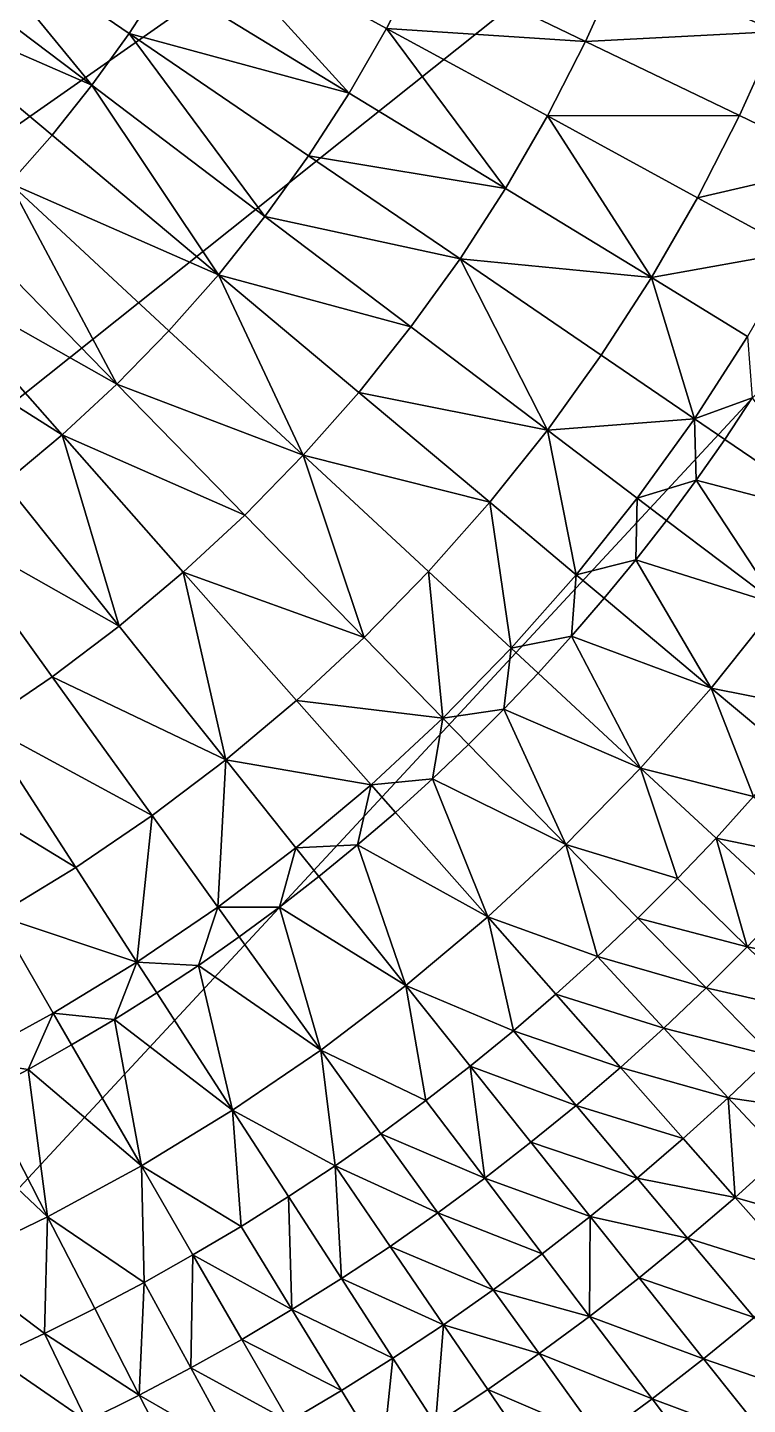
# Model space of a CAD drawing. Header units: millimetres. Extents: x -3250 to 5350, y -3250 to 3250.
# Drawn here: x 789 to 1382, y -1725 to -590 of the extents above; entities that cross this region are included whole.
import ezdxf

# ---------------------------------------------------------------- set-up
doc = ezdxf.new("R2010")
doc.units = ezdxf.units.MM
doc.header["$MEASUREMENT"] = 0
doc.layers.add('MESH_3D', color=2, linetype='CONTINUOUS')

msp = doc.modelspace()

# ---------------------------------------------------------------- linework, layer by layer
at = {"layer": 'MESH_3D'}
for points in [[(2150.5, 2436.8, 32500), (-3128.5, 880.2, 32500), (-2326.6, -2269.3, 32500)], [(2150.5, 2436.8, 32500), (-2326.6, -2269.3, 32500), (3105.6, 958, 32500)], [(3105.6, 958, 32500), (-2326.6, -2269.3, 32500), (-1962.4, -2590.7, 32500)], [(3105.6, 958, 32500), (-1962.4, -2590.7, 32500), (-1625, -2814.6, 32500)], [(3105.6, 958, 32500), (-1625, -2814.6, 32500), (-723.2, -3168.5, 32500)], [(3105.6, 958, 32500), (-723.2, -3168.5, 32500), (1410.1, -2928.1, 32500)], [(841.7, -637.5, -1133), (697.5, -528.3, -1170.9), (722.9, -492.9, -1170.9)], [(872.4, -594.8, -1133), (841.7, -637.5, -1133), (722.9, -492.9, -1170.9)], [(901, -550.6, -1133), (872.4, -594.8, -1133), (722.9, -492.9, -1170.9)], [(1053.7, -643.9, -1086.9), (901, -550.6, -1133), (927.3, -505, -1133)], [(1084.5, -590.6, -1086.9), (1053.7, -643.9, -1086.9), (927.3, -505, -1133)], [(1112.6, -535.8, -1086.9), (1084.5, -590.6, -1086.9), (927.3, -505, -1133)], [(1434.7, -522.2, -989.8), (1406.9, -593.1, -989.8), (1277.1, -538.3, -1040.3)], [(841.7, -637.5, -1133), (670.3, -562.4, -1170.9), (697.5, -528.3, -1170.9)], [(1248.6, -601.3, -1040.3), (1084.5, -590.6, -1086.9), (1112.6, -535.8, -1086.9)], [(1277.1, -538.3, -1040.3), (1248.6, -601.3, -1040.3), (1112.6, -535.8, -1086.9)], [(1406.9, -593.1, -989.8), (1248.6, -601.3, -1040.3), (1277.1, -538.3, -1040.3)], [(1053.7, -643.9, -1086.9), (872.4, -594.8, -1133), (901, -550.6, -1133)], [(808.9, -678.7, -1133), (774, -718.2, -1133), (670.3, -562.4, -1170.9)], [(841.7, -637.5, -1133), (808.9, -678.7, -1133), (670.3, -562.4, -1170.9)], [(984.3, -745.6, -1086.9), (841.7, -637.5, -1133), (872.4, -594.8, -1133)], [(1020.3, -695.6, -1086.9), (984.3, -745.6, -1086.9), (872.4, -594.8, -1133)], [(1053.7, -643.9, -1086.9), (1020.3, -695.6, -1086.9), (872.4, -594.8, -1133)], [(1182.6, -722.7, -1040.3), (1053.7, -643.9, -1086.9), (1084.5, -590.6, -1086.9)], [(1217.1, -662.8, -1040.3), (1182.6, -722.7, -1040.3), (1084.5, -590.6, -1086.9)], [(1248.6, -601.3, -1040.3), (1217.1, -662.8, -1040.3), (1084.5, -590.6, -1086.9)], [(1375.6, -662.5, -989.8), (1217.1, -662.8, -1040.3), (1248.6, -601.3, -1040.3)], [(1406.9, -593.1, -989.8), (1375.6, -662.5, -989.8), (1248.6, -601.3, -1040.3)], [(1459.4, -702.8, -952.1), (1375.6, -662.5, -989.8), (1406.9, -593.1, -989.8)], [(946, -793.8, -1086.9), (808.9, -678.7, -1133), (841.7, -637.5, -1133)], [(984.3, -745.6, -1086.9), (946, -793.8, -1086.9), (841.7, -637.5, -1133)], [(1182.6, -722.7, -1040.3), (1020.3, -695.6, -1086.9), (1053.7, -643.9, -1086.9)], [(1302.8, -796.1, -989.8), (1182.6, -722.7, -1040.3), (1217.1, -662.8, -1040.3)], [(1375.6, -662.5, -989.8), (1340.9, -730.2, -989.8), (1217.1, -662.8, -1040.3)], [(1340.9, -730.2, -989.8), (1302.8, -796.1, -989.8), (1217.1, -662.8, -1040.3)], [(1459.4, -702.8, -952.1), (1340.9, -730.2, -989.8), (1375.6, -662.5, -989.8)], [(946, -793.8, -1086.9), (774, -718.2, -1133), (808.9, -678.7, -1133)], [(1145.1, -780.7, -1040.3), (984.3, -745.6, -1086.9), (1020.3, -695.6, -1086.9)], [(1182.6, -722.7, -1040.3), (1145.1, -780.7, -1040.3), (1020.3, -695.6, -1086.9)], [(1459.4, -702.8, -952.1), (1422.5, -774.7, -952.1), (1340.9, -730.2, -989.8)], [(862.2, -884, -1086.9), (737.3, -755.9, -1133), (774, -718.2, -1133)], [(905.2, -839.9, -1086.9), (862.2, -884, -1086.9), (774, -718.2, -1133)], [(946, -793.8, -1086.9), (905.2, -839.9, -1086.9), (774, -718.2, -1133)], [(1302.8, -796.1, -989.8), (1145.1, -780.7, -1040.3), (1182.6, -722.7, -1040.3)], [(1422.5, -774.7, -952.1), (1302.8, -796.1, -989.8), (1340.9, -730.2, -989.8)], [(1104.7, -836.8, -1040.3), (946, -793.8, -1086.9), (984.3, -745.6, -1086.9)], [(1145.1, -780.7, -1040.3), (1104.7, -836.8, -1040.3), (984.3, -745.6, -1086.9)], [(862.2, -884, -1086.9), (698.7, -791.7, -1133), (737.3, -755.9, -1133)], [(1217.1, -921.9, -989.8), (1104.7, -836.8, -1040.3), (1145.1, -780.7, -1040.3)], [(1261.5, -860.1, -989.8), (1217.1, -921.9, -989.8), (1145.1, -780.7, -1040.3)], [(1302.8, -796.1, -989.8), (1261.5, -860.1, -989.8), (1145.1, -780.7, -1040.3)], [(1422.5, -774.7, -952.1), (1382.1, -844.6, -952.1), (1302.8, -796.1, -989.8)], [(817.1, -925.9, -1086.9), (658.3, -825.5, -1133), (698.7, -791.7, -1133)], [(862.2, -884, -1086.9), (817.1, -925.9, -1086.9), (698.7, -791.7, -1133)], [(1015.9, -942.6, -1040.3), (905.2, -839.9, -1086.9), (946, -793.8, -1086.9)], [(1061.7, -890.8, -1040.3), (1015.9, -942.6, -1040.3), (946, -793.8, -1086.9)], [(1104.7, -836.8, -1040.3), (1061.7, -890.8, -1040.3), (946, -793.8, -1086.9)], [(1338.3, -912.5, -952.1), (1261.5, -860.1, -989.8), (1302.8, -796.1, -989.8)], [(1382.1, -844.6, -952.1), (1338.3, -912.5, -952.1), (1302.8, -796.1, -989.8)], [(817.1, -925.9, -1086.9), (769.9, -965.4, -1086.9), (658.3, -825.5, -1133)], [(1015.9, -942.6, -1040.3), (862.2, -884, -1086.9), (905.2, -839.9, -1086.9)], [(1217.1, -921.9, -989.8), (1061.7, -890.8, -1040.3), (1104.7, -836.8, -1040.3)], [(1382.1, -844.6, -952.1), (1386, -895.2, -939.1), (1338.3, -912.5, -952.1)], [(1338.3, -912.5, -952.1), (1217.1, -921.9, -989.8), (1261.5, -860.1, -989.8)], [(967.7, -992.1, -1040.3), (817.1, -925.9, -1086.9), (862.2, -884, -1086.9)], [(1015.9, -942.6, -1040.3), (967.7, -992.1, -1040.3), (862.2, -884, -1086.9)], [(1169.6, -981.4, -989.8), (1015.9, -942.6, -1040.3), (1061.7, -890.8, -1040.3)], [(1217.1, -921.9, -989.8), (1169.6, -981.4, -989.8), (1061.7, -890.8, -1040.3)], [(1338.3, -912.5, -952.1), (1386, -895.2, -939.1), (1363.3, -929.5, -939.1)], [(1458.4, -994.3, -885.2), (1363.3, -929.5, -939.1), (1386, -895.2, -939.1)], [(1338.3, -912.5, -952.1), (1291.2, -978, -952.1), (1217.1, -921.9, -989.8)], [(1338.3, -912.5, -952.1), (1339.7, -963.2, -939.1), (1291.2, -978, -952.1)], [(1338.3, -912.5, -952.1), (1363.3, -929.5, -939.1), (1339.7, -963.2, -939.1)], [(864.1, -1083.5, -1040.3), (769.9, -965.4, -1086.9), (817.1, -925.9, -1086.9)], [(917, -1039.1, -1040.3), (864.1, -1083.5, -1040.3), (817.1, -925.9, -1086.9)], [(967.7, -992.1, -1040.3), (917, -1039.1, -1040.3), (817.1, -925.9, -1086.9)], [(1240.8, -1041.2, -952.1), (1169.6, -981.4, -989.8), (1217.1, -921.9, -989.8)], [(1291.2, -978, -952.1), (1240.8, -1041.2, -952.1), (1217.1, -921.9, -989.8)], [(1458.4, -994.3, -885.2), (1339.7, -963.2, -939.1), (1363.3, -929.5, -939.1)], [(1066.1, -1093, -989.8), (967.7, -992.1, -1040.3), (1015.9, -942.6, -1040.3)], [(1119.2, -1038.5, -989.8), (1066.1, -1093, -989.8), (1015.9, -942.6, -1040.3)], [(1169.6, -981.4, -989.8), (1119.2, -1038.5, -989.8), (1015.9, -942.6, -1040.3)], [(1291.2, -978, -952.1), (1339.7, -963.2, -939.1), (1315.3, -996.3, -939.1)], [(1407, -1065.8, -885.2), (1315.3, -996.3, -939.1), (1339.7, -963.2, -939.1)], [(1458.4, -994.3, -885.2), (1407, -1065.8, -885.2), (1339.7, -963.2, -939.1)], [(864.1, -1083.5, -1040.3), (720.8, -1002.6, -1086.9), (769.9, -965.4, -1086.9)], [(1187.4, -1101.7, -952.1), (1119.2, -1038.5, -989.8), (1169.6, -981.4, -989.8)], [(1240.8, -1041.2, -952.1), (1187.4, -1101.7, -952.1), (1169.6, -981.4, -989.8)], [(1291.2, -978, -952.1), (1290, -1028.8, -939.1), (1240.8, -1041.2, -952.1)], [(1291.2, -978, -952.1), (1315.3, -996.3, -939.1), (1290, -1028.8, -939.1)], [(1066.1, -1093, -989.8), (917, -1039.1, -1040.3), (967.7, -992.1, -1040.3)], [(1407, -1065.8, -885.2), (1290, -1028.8, -939.1), (1315.3, -996.3, -939.1)], [(809, -1125.3, -1040.3), (751.9, -1164.2, -1040.3), (720.8, -1002.6, -1086.9)], [(864.1, -1083.5, -1040.3), (809, -1125.3, -1040.3), (720.8, -1002.6, -1086.9)], [(1240.8, -1041.2, -952.1), (1290, -1028.8, -939.1), (1264, -1060.6, -939.1)], [(1352.1, -1134.6, -885.2), (1264, -1060.6, -939.1), (1290, -1028.8, -939.1)], [(1407, -1065.8, -885.2), (1352.1, -1134.6, -885.2), (1290, -1028.8, -939.1)], [(952, -1193.7, -989.8), (864.1, -1083.5, -1040.3), (917, -1039.1, -1040.3)], [(1010.3, -1144.8, -989.8), (952, -1193.7, -989.8), (917, -1039.1, -1040.3)], [(1066.1, -1093, -989.8), (1010.3, -1144.8, -989.8), (917, -1039.1, -1040.3)], [(1131, -1159.5, -952.1), (1066.1, -1093, -989.8), (1119.2, -1038.5, -989.8)], [(1187.4, -1101.7, -952.1), (1131, -1159.5, -952.1), (1119.2, -1038.5, -989.8)], [(1240.8, -1041.2, -952.1), (1237.1, -1091.8, -939.1), (1187.4, -1101.7, -952.1)], [(1240.8, -1041.2, -952.1), (1264, -1060.6, -939.1), (1237.1, -1091.8, -939.1)], [(1352.1, -1134.6, -885.2), (1237.1, -1091.8, -939.1), (1264, -1060.6, -939.1)], [(1407, -1065.8, -885.2), (1446.4, -1153.5, -840.8), (1352.1, -1134.6, -885.2)], [(952, -1193.7, -989.8), (809, -1125.3, -1040.3), (864.1, -1083.5, -1040.3)], [(1131, -1159.5, -952.1), (1010.3, -1144.8, -989.8), (1066.1, -1093, -989.8)], [(1187.4, -1101.7, -952.1), (1237.1, -1091.8, -939.1), (1209.5, -1122.3, -939.1)], [(1293.9, -1200.6, -885.2), (1209.5, -1122.3, -939.1), (1237.1, -1091.8, -939.1)], [(1352.1, -1134.6, -885.2), (1293.9, -1200.6, -885.2), (1237.1, -1091.8, -939.1)], [(1187.4, -1101.7, -952.1), (1181.2, -1152.1, -939.1), (1131, -1159.5, -952.1)], [(1187.4, -1101.7, -952.1), (1209.5, -1122.3, -939.1), (1181.2, -1152.1, -939.1)], [(1293.9, -1200.6, -885.2), (1181.2, -1152.1, -939.1), (1209.5, -1122.3, -939.1)], [(891.3, -1239.7, -989.8), (751.9, -1164.2, -1040.3), (809, -1125.3, -1040.3)], [(952, -1193.7, -989.8), (891.3, -1239.7, -989.8), (809, -1125.3, -1040.3)], [(1352.1, -1134.6, -885.2), (1387.1, -1224.1, -840.8), (1293.9, -1200.6, -885.2)], [(1352.1, -1134.6, -885.2), (1417.2, -1189.2, -840.8), (1387.1, -1224.1, -840.8)], [(1352.1, -1134.6, -885.2), (1446.4, -1153.5, -840.8), (1417.2, -1189.2, -840.8)], [(1071.8, -1214.5, -952.1), (952, -1193.7, -989.8), (1010.3, -1144.8, -989.8)], [(1131, -1159.5, -952.1), (1071.8, -1214.5, -952.1), (1010.3, -1144.8, -989.8)], [(1131, -1159.5, -952.1), (1181.2, -1152.1, -939.1), (1152.1, -1181.2, -939.1)], [(1232.4, -1263.6, -885.2), (1152.1, -1181.2, -939.1), (1181.2, -1152.1, -939.1)], [(1293.9, -1200.6, -885.2), (1232.4, -1263.6, -885.2), (1181.2, -1152.1, -939.1)], [(828.4, -1282.6, -989.8), (692.9, -1200.2, -1040.3), (751.9, -1164.2, -1040.3)], [(891.3, -1239.7, -989.8), (828.4, -1282.6, -989.8), (751.9, -1164.2, -1040.3)], [(1131, -1159.5, -952.1), (1122.3, -1209.5, -939.1), (1071.8, -1214.5, -952.1)], [(1131, -1159.5, -952.1), (1152.1, -1181.2, -939.1), (1122.3, -1209.5, -939.1)], [(1232.4, -1263.6, -885.2), (1122.3, -1209.5, -939.1), (1152.1, -1181.2, -939.1)], [(828.4, -1282.6, -989.8), (763.4, -1322.3, -989.8), (692.9, -1200.2, -1040.3)], [(945.5, -1315.2, -952.1), (891.3, -1239.7, -989.8), (952, -1193.7, -989.8)], [(1009.9, -1266.4, -952.1), (945.5, -1315.2, -952.1), (952, -1193.7, -989.8)], [(1071.8, -1214.5, -952.1), (1009.9, -1266.4, -952.1), (952, -1193.7, -989.8)], [(1293.9, -1200.6, -885.2), (1324.4, -1291.7, -840.8), (1232.4, -1263.6, -885.2)], [(1293.9, -1200.6, -885.2), (1356.1, -1258.3, -840.8), (1324.4, -1291.7, -840.8)], [(1293.9, -1200.6, -885.2), (1387.1, -1224.1, -840.8), (1356.1, -1258.3, -840.8)], [(1071.8, -1214.5, -952.1), (1060.6, -1264, -939.1), (1009.9, -1266.4, -952.1)], [(1071.8, -1214.5, -952.1), (1091.8, -1237.1, -939.1), (1060.6, -1264, -939.1)], [(1071.8, -1214.5, -952.1), (1122.3, -1209.5, -939.1), (1091.8, -1237.1, -939.1)], [(1167.9, -1323.4, -885.2), (1091.8, -1237.1, -939.1), (1122.3, -1209.5, -939.1)], [(1232.4, -1263.6, -885.2), (1167.9, -1323.4, -885.2), (1122.3, -1209.5, -939.1)], [(1447.4, -1277.3, -794.3), (1356.1, -1258.3, -840.8), (1387.1, -1224.1, -840.8)], [(1167.9, -1323.4, -885.2), (1060.6, -1264, -939.1), (1091.8, -1237.1, -939.1)], [(878.8, -1360.7, -952.1), (828.4, -1282.6, -989.8), (891.3, -1239.7, -989.8)], [(945.5, -1315.2, -952.1), (878.8, -1360.7, -952.1), (891.3, -1239.7, -989.8)], [(1381.9, -1347.9, -794.3), (1324.4, -1291.7, -840.8), (1356.1, -1258.3, -840.8)], [(1415.1, -1313, -794.3), (1381.9, -1347.9, -794.3), (1356.1, -1258.3, -840.8)], [(1447.4, -1277.3, -794.3), (1415.1, -1313, -794.3), (1356.1, -1258.3, -840.8)], [(1009.9, -1266.4, -952.1), (996.3, -1315.3, -939.1), (945.5, -1315.2, -952.1)], [(1009.9, -1266.4, -952.1), (1028.8, -1290, -939.1), (996.3, -1315.3, -939.1)], [(1009.9, -1266.4, -952.1), (1060.6, -1264, -939.1), (1028.8, -1290, -939.1)], [(1100.5, -1380, -885.2), (1028.8, -1290, -939.1), (1060.6, -1264, -939.1)], [(1167.9, -1323.4, -885.2), (1100.5, -1380, -885.2), (1060.6, -1264, -939.1)], [(1232.4, -1263.6, -885.2), (1258.3, -1356.1, -840.8), (1167.9, -1323.4, -885.2)], [(1232.4, -1263.6, -885.2), (1291.7, -1324.4, -840.8), (1258.3, -1356.1, -840.8)], [(1232.4, -1263.6, -885.2), (1324.4, -1291.7, -840.8), (1291.7, -1324.4, -840.8)], [(878.8, -1360.7, -952.1), (763.4, -1322.3, -989.8), (828.4, -1282.6, -989.8)], [(1100.5, -1380, -885.2), (996.3, -1315.3, -939.1), (1028.8, -1290, -939.1)], [(1381.9, -1347.9, -794.3), (1291.7, -1324.4, -840.8), (1324.4, -1291.7, -840.8)], [(945.5, -1315.2, -952.1), (929.5, -1363.3, -939.1), (878.8, -1360.7, -952.1)], [(945.5, -1315.2, -952.1), (963.2, -1339.7, -939.1), (929.5, -1363.3, -939.1)], [(945.5, -1315.2, -952.1), (996.3, -1315.3, -939.1), (963.2, -1339.7, -939.1)], [(1030.4, -1433.1, -885.2), (963.2, -1339.7, -939.1), (996.3, -1315.3, -939.1)], [(1100.5, -1380, -885.2), (1030.4, -1433.1, -885.2), (996.3, -1315.3, -939.1)], [(1472.4, -1366.2, -744.3), (1381.9, -1347.9, -794.3), (1415.1, -1313, -794.3)], [(809.9, -1402.8, -952.1), (739, -1441.4, -952.1), (763.4, -1322.3, -989.8)], [(878.8, -1360.7, -952.1), (809.9, -1402.8, -952.1), (763.4, -1322.3, -989.8)], [(1167.9, -1323.4, -885.2), (1189.2, -1417.2, -840.8), (1100.5, -1380, -885.2)], [(1167.9, -1323.4, -885.2), (1224.1, -1387.1, -840.8), (1189.2, -1417.2, -840.8)], [(1167.9, -1323.4, -885.2), (1258.3, -1356.1, -840.8), (1224.1, -1387.1, -840.8)], [(1347.9, -1381.9, -794.3), (1258.3, -1356.1, -840.8), (1291.7, -1324.4, -840.8)], [(1381.9, -1347.9, -794.3), (1347.9, -1381.9, -794.3), (1291.7, -1324.4, -840.8)], [(1030.4, -1433.1, -885.2), (929.5, -1363.3, -939.1), (963.2, -1339.7, -939.1)], [(1437.9, -1402.5, -744.3), (1347.9, -1381.9, -794.3), (1381.9, -1347.9, -794.3)], [(1472.4, -1366.2, -744.3), (1437.9, -1402.5, -744.3), (1381.9, -1347.9, -794.3)], [(878.8, -1360.7, -952.1), (860.4, -1407.9, -939.1), (809.9, -1402.8, -952.1)], [(878.8, -1360.7, -952.1), (895.2, -1386, -939.1), (860.4, -1407.9, -939.1)], [(878.8, -1360.7, -952.1), (929.5, -1363.3, -939.1), (895.2, -1386, -939.1)], [(1313, -1415.1, -794.3), (1224.1, -1387.1, -840.8), (1258.3, -1356.1, -840.8)], [(1347.9, -1381.9, -794.3), (1313, -1415.1, -794.3), (1258.3, -1356.1, -840.8)], [(957.6, -1482.7, -885.2), (895.2, -1386, -939.1), (929.5, -1363.3, -939.1)], [(1030.4, -1433.1, -885.2), (957.6, -1482.7, -885.2), (929.5, -1363.3, -939.1)], [(1100.5, -1380, -885.2), (1117, -1474.7, -840.8), (1030.4, -1433.1, -885.2)], [(1100.5, -1380, -885.2), (1153.5, -1446.4, -840.8), (1117, -1474.7, -840.8)], [(1100.5, -1380, -885.2), (1189.2, -1417.2, -840.8), (1153.5, -1446.4, -840.8)], [(1402.5, -1437.9, -744.3), (1313, -1415.1, -794.3), (1347.9, -1381.9, -794.3)], [(1437.9, -1402.5, -744.3), (1402.5, -1437.9, -744.3), (1347.9, -1381.9, -794.3)], [(957.6, -1482.7, -885.2), (860.4, -1407.9, -939.1), (895.2, -1386, -939.1)], [(1277.3, -1447.4, -794.3), (1189.2, -1417.2, -840.8), (1224.1, -1387.1, -840.8)], [(1313, -1415.1, -794.3), (1277.3, -1447.4, -794.3), (1224.1, -1387.1, -840.8)], [(809.9, -1402.8, -952.1), (789.1, -1449.1, -939.1), (739, -1441.4, -952.1)], [(809.9, -1402.8, -952.1), (825, -1428.9, -939.1), (789.1, -1449.1, -939.1)], [(809.9, -1402.8, -952.1), (860.4, -1407.9, -939.1), (825, -1428.9, -939.1)], [(882.5, -1528.6, -885.2), (825, -1428.9, -939.1), (860.4, -1407.9, -939.1)], [(957.6, -1482.7, -885.2), (882.5, -1528.6, -885.2), (860.4, -1407.9, -939.1)], [(1240.8, -1478.8, -794.3), (1153.5, -1446.4, -840.8), (1189.2, -1417.2, -840.8)], [(1277.3, -1447.4, -794.3), (1240.8, -1478.8, -794.3), (1189.2, -1417.2, -840.8)], [(1366.2, -1472.4, -744.3), (1277.3, -1447.4, -794.3), (1313, -1415.1, -794.3)], [(1402.5, -1437.9, -744.3), (1366.2, -1472.4, -744.3), (1313, -1415.1, -794.3)], [(882.5, -1528.6, -885.2), (789.1, -1449.1, -939.1), (825, -1428.9, -939.1)], [(739, -1441.4, -952.1), (789.1, -1449.1, -939.1), (752.7, -1468.3, -939.1)], [(1030.4, -1433.1, -885.2), (1042.1, -1528.5, -840.8), (957.6, -1482.7, -885.2)], [(1030.4, -1433.1, -885.2), (1079.9, -1502.1, -840.8), (1042.1, -1528.5, -840.8)], [(1030.4, -1433.1, -885.2), (1117, -1474.7, -840.8), (1079.9, -1502.1, -840.8)], [(1447.7, -1484.3, -698.4), (1366.2, -1472.4, -744.3), (1402.5, -1437.9, -744.3)], [(805.2, -1570.7, -885.2), (752.7, -1468.3, -939.1), (789.1, -1449.1, -939.1)], [(882.5, -1528.6, -885.2), (805.2, -1570.7, -885.2), (789.1, -1449.1, -939.1)], [(1165.6, -1538.8, -794.3), (1117, -1474.7, -840.8), (1153.5, -1446.4, -840.8)], [(1203.6, -1509.2, -794.3), (1165.6, -1538.8, -794.3), (1153.5, -1446.4, -840.8)], [(1240.8, -1478.8, -794.3), (1203.6, -1509.2, -794.3), (1153.5, -1446.4, -840.8)], [(1329, -1506, -744.3), (1240.8, -1478.8, -794.3), (1277.3, -1447.4, -794.3)], [(1366.2, -1472.4, -744.3), (1329, -1506, -744.3), (1277.3, -1447.4, -794.3)], [(805.2, -1570.7, -885.2), (715.9, -1486.6, -939.1), (752.7, -1468.3, -939.1)], [(1165.6, -1538.8, -794.3), (1079.9, -1502.1, -840.8), (1117, -1474.7, -840.8)], [(1371.9, -1554.6, -698.4), (1329, -1506, -744.3), (1366.2, -1472.4, -744.3)], [(1410.3, -1519.9, -698.4), (1371.9, -1554.6, -698.4), (1366.2, -1472.4, -744.3)], [(1447.7, -1484.3, -698.4), (1410.3, -1519.9, -698.4), (1366.2, -1472.4, -744.3)], [(805.2, -1570.7, -885.2), (726, -1608.9, -885.2), (715.9, -1486.6, -939.1)], [(957.6, -1482.7, -885.2), (964.7, -1578.6, -840.8), (882.5, -1528.6, -885.2)], [(957.6, -1482.7, -885.2), (1003.7, -1554, -840.8), (964.7, -1578.6, -840.8)], [(957.6, -1482.7, -885.2), (1042.1, -1528.5, -840.8), (1003.7, -1554, -840.8)], [(1291.1, -1538.7, -744.3), (1203.6, -1509.2, -794.3), (1240.8, -1478.8, -794.3)], [(1329, -1506, -744.3), (1291.1, -1538.7, -744.3), (1240.8, -1478.8, -794.3)], [(1126.8, -1567.3, -794.3), (1042.1, -1528.5, -840.8), (1079.9, -1502.1, -840.8)], [(1165.6, -1538.8, -794.3), (1126.8, -1567.3, -794.3), (1079.9, -1502.1, -840.8)], [(1252.3, -1570.4, -744.3), (1165.6, -1538.8, -794.3), (1203.6, -1509.2, -794.3)], [(1291.1, -1538.7, -744.3), (1252.3, -1570.4, -744.3), (1203.6, -1509.2, -794.3)], [(1371.9, -1554.6, -698.4), (1291.1, -1538.7, -744.3), (1329, -1506, -744.3)], [(1468.3, -1582.4, -630.5), (1371.9, -1554.6, -698.4), (1410.3, -1519.9, -698.4)], [(882.5, -1528.6, -885.2), (884.8, -1624.7, -840.8), (805.2, -1570.7, -885.2)], [(882.5, -1528.6, -885.2), (925, -1602.1, -840.8), (884.8, -1624.7, -840.8)], [(882.5, -1528.6, -885.2), (964.7, -1578.6, -840.8), (925, -1602.1, -840.8)], [(1047.3, -1621.6, -794.3), (1003.7, -1554, -840.8), (1042.1, -1528.5, -840.8)], [(1087.4, -1595, -794.3), (1047.3, -1621.6, -794.3), (1042.1, -1528.5, -840.8)], [(1126.8, -1567.3, -794.3), (1087.4, -1595, -794.3), (1042.1, -1528.5, -840.8)], [(1212.8, -1601.1, -744.3), (1126.8, -1567.3, -794.3), (1165.6, -1538.8, -794.3)], [(1252.3, -1570.4, -744.3), (1212.8, -1601.1, -744.3), (1165.6, -1538.8, -794.3)], [(1332.7, -1588.3, -698.4), (1252.3, -1570.4, -744.3), (1291.1, -1538.7, -744.3)], [(1371.9, -1554.6, -698.4), (1332.7, -1588.3, -698.4), (1291.1, -1538.7, -744.3)], [(1006.6, -1647.2, -794.3), (964.7, -1578.6, -840.8), (1003.7, -1554, -840.8)], [(1047.3, -1621.6, -794.3), (1006.6, -1647.2, -794.3), (1003.7, -1554, -840.8)], [(1428.4, -1618.5, -630.5), (1332.7, -1588.3, -698.4), (1371.9, -1554.6, -698.4)], [(1468.3, -1582.4, -630.5), (1428.4, -1618.5, -630.5), (1371.9, -1554.6, -698.4)], [(805.2, -1570.7, -885.2), (802.7, -1666.8, -840.8), (726, -1608.9, -885.2)], [(805.2, -1570.7, -885.2), (844, -1646.3, -840.8), (802.7, -1666.8, -840.8)], [(805.2, -1570.7, -885.2), (884.8, -1624.7, -840.8), (844, -1646.3, -840.8)], [(1172.5, -1630.8, -744.3), (1087.4, -1595, -794.3), (1126.8, -1567.3, -794.3)], [(1212.8, -1601.1, -744.3), (1172.5, -1630.8, -744.3), (1126.8, -1567.3, -794.3)], [(1251.9, -1652.8, -698.4), (1212.8, -1601.1, -744.3), (1252.3, -1570.4, -744.3)], [(1292.7, -1621, -698.4), (1251.9, -1652.8, -698.4), (1252.3, -1570.4, -744.3)], [(1332.7, -1588.3, -698.4), (1292.7, -1621, -698.4), (1252.3, -1570.4, -744.3)], [(1006.6, -1647.2, -794.3), (925, -1602.1, -840.8), (964.7, -1578.6, -840.8)], [(1387.6, -1653.6, -630.5), (1292.7, -1621, -698.4), (1332.7, -1588.3, -698.4)], [(1428.4, -1618.5, -630.5), (1387.6, -1653.6, -630.5), (1332.7, -1588.3, -698.4)], [(1131.5, -1659.6, -744.3), (1047.3, -1621.6, -794.3), (1087.4, -1595, -794.3)], [(1172.5, -1630.8, -744.3), (1131.5, -1659.6, -744.3), (1087.4, -1595, -794.3)], [(726, -1608.9, -885.2), (802.7, -1666.8, -840.8), (760.9, -1686.3, -840.8)], [(923.2, -1695.3, -794.3), (884.8, -1624.7, -840.8), (925, -1602.1, -840.8)], [(965.2, -1671.8, -794.3), (923.2, -1695.3, -794.3), (925, -1602.1, -840.8)], [(1006.6, -1647.2, -794.3), (965.2, -1671.8, -794.3), (925, -1602.1, -840.8)], [(1251.9, -1652.8, -698.4), (1172.5, -1630.8, -744.3), (1212.8, -1601.1, -744.3)], [(1089.7, -1687.3, -744.3), (1006.6, -1647.2, -794.3), (1047.3, -1621.6, -794.3)], [(1131.5, -1659.6, -744.3), (1089.7, -1687.3, -744.3), (1047.3, -1621.6, -794.3)], [(1345.9, -1687.7, -630.5), (1251.9, -1652.8, -698.4), (1292.7, -1621, -698.4)], [(1387.6, -1653.6, -630.5), (1345.9, -1687.7, -630.5), (1292.7, -1621, -698.4)], [(880.7, -1717.8, -794.3), (844, -1646.3, -840.8), (884.8, -1624.7, -840.8)], [(923.2, -1695.3, -794.3), (880.7, -1717.8, -794.3), (884.8, -1624.7, -840.8)], [(1210.3, -1683.5, -698.4), (1131.5, -1659.6, -744.3), (1172.5, -1630.8, -744.3)], [(1251.9, -1652.8, -698.4), (1210.3, -1683.5, -698.4), (1172.5, -1630.8, -744.3)], [(880.7, -1717.8, -794.3), (802.7, -1666.8, -840.8), (844, -1646.3, -840.8)], [(1047.3, -1713.9, -744.3), (965.2, -1671.8, -794.3), (1006.6, -1647.2, -794.3)], [(1089.7, -1687.3, -744.3), (1047.3, -1713.9, -744.3), (1006.6, -1647.2, -794.3)], [(1303.4, -1720.7, -630.5), (1210.3, -1683.5, -698.4), (1251.9, -1652.8, -698.4)], [(1345.9, -1687.7, -630.5), (1303.4, -1720.7, -630.5), (1251.9, -1652.8, -698.4)], [(1444.7, -1721.8, -547.3), (1345.9, -1687.7, -630.5), (1387.6, -1653.6, -630.5)], [(837.6, -1739.2, -794.3), (760.9, -1686.3, -840.8), (802.7, -1666.8, -840.8)], [(880.7, -1717.8, -794.3), (837.6, -1739.2, -794.3), (802.7, -1666.8, -840.8)], [(1124.9, -1741.7, -698.4), (1089.7, -1687.3, -744.3), (1131.5, -1659.6, -744.3)], [(1168, -1713.1, -698.4), (1124.9, -1741.7, -698.4), (1131.5, -1659.6, -744.3)], [(1210.3, -1683.5, -698.4), (1168, -1713.1, -698.4), (1131.5, -1659.6, -744.3)], [(1004.3, -1739.5, -744.3), (923.2, -1695.3, -794.3), (965.2, -1671.8, -794.3)], [(1047.3, -1713.9, -744.3), (1004.3, -1739.5, -744.3), (965.2, -1671.8, -794.3)], [(793.9, -1759.6, -794.3), (718.6, -1704.7, -840.8), (760.9, -1686.3, -840.8)], [(837.6, -1739.2, -794.3), (793.9, -1759.6, -794.3), (760.9, -1686.3, -840.8)], [(1081.1, -1769.2, -698.4), (1047.3, -1713.9, -744.3), (1089.7, -1687.3, -744.3)], [(1124.9, -1741.7, -698.4), (1081.1, -1769.2, -698.4), (1089.7, -1687.3, -744.3)], [(1260.1, -1752.7, -630.5), (1168, -1713.1, -698.4), (1210.3, -1683.5, -698.4)], [(1303.4, -1720.7, -630.5), (1260.1, -1752.7, -630.5), (1210.3, -1683.5, -698.4)], [(1401.4, -1757.3, -547.3), (1303.4, -1720.7, -630.5), (1345.9, -1687.7, -630.5)], [(1444.7, -1721.8, -547.3), (1401.4, -1757.3, -547.3), (1345.9, -1687.7, -630.5)], [(960.6, -1764, -744.3), (880.7, -1717.8, -794.3), (923.2, -1695.3, -794.3)], [(1004.3, -1739.5, -744.3), (960.6, -1764, -744.3), (923.2, -1695.3, -794.3)], [(793.9, -1759.6, -794.3), (749.8, -1778.8, -794.3), (718.6, -1704.7, -840.8)], [(1081.1, -1769.2, -698.4), (1004.3, -1739.5, -744.3), (1047.3, -1713.9, -744.3)], [(1216, -1783.6, -630.5), (1124.9, -1741.7, -698.4), (1168, -1713.1, -698.4)], [(1260.1, -1752.7, -630.5), (1216, -1783.6, -630.5), (1168, -1713.1, -698.4)], [(916.3, -1787.4, -744.3), (837.6, -1739.2, -794.3), (880.7, -1717.8, -794.3)], [(960.6, -1764, -744.3), (916.3, -1787.4, -744.3), (880.7, -1717.8, -794.3)], [(1357.1, -1791.7, -547.3), (1260.1, -1752.7, -630.5), (1303.4, -1720.7, -630.5)], [(1401.4, -1757.3, -547.3), (1357.1, -1791.7, -547.3), (1303.4, -1720.7, -630.5)]]:
    msp.add_3dface(points, dxfattribs=at)

doc.saveas('drawing.dxf')
